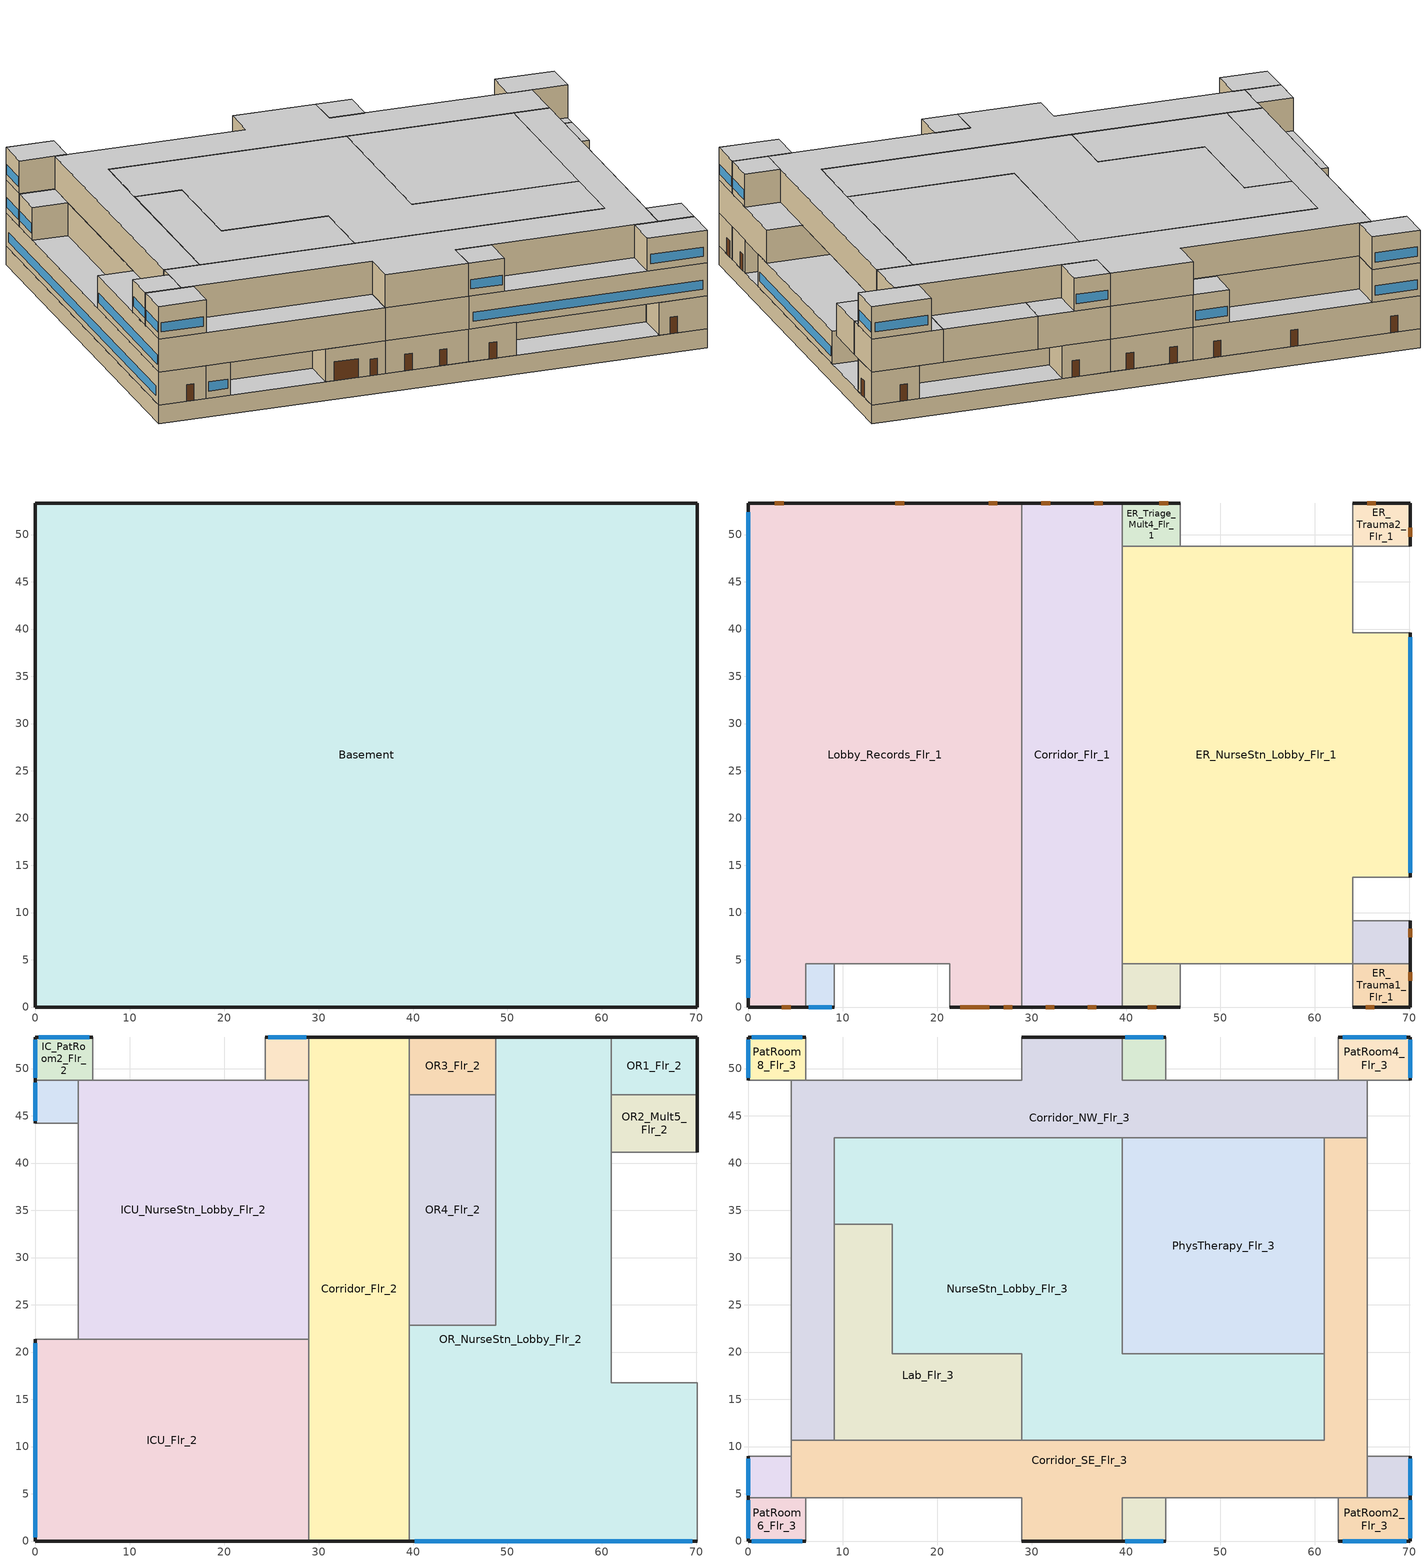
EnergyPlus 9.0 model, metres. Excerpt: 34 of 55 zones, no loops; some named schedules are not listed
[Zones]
Basement
 floor adiabatic (ext_slab_8in_with_carpet): 70.1,53.34 70.1,0 0,0 0,53.34 z-2.44
 wall ground (Basement_Wall_North_Cfactor): 70.1,53.34 0,53.34 z-2.44:0
 wall ground (Basement_Wall_East_Cfactor): 70.1,0 70.1,53.34 z-2.44:0
 wall ground (Basement_Wall_South_Cfactor): 0,0 70.1,0 z-2.44:0
 wall ground (Basement_Wall_West_Cfactor): 0,53.34 0,0 z-2.44:0
 ceiling adiabatic (int_slab_ceiling): 0,0 70.1,0 70.1,53.34 0,53.34 z0
ER_Exam1_Mult4_Flr_1
 floor adiabatic (int_slab_floor): 45.72,4.57 45.72,0 39.62,0 39.62,4.57 z0
 wall outside (nonres_ext_wall): 39.62,0 45.72,0 z0:4.27
 wall adiabatic (int_wall): 45.72,0 45.72,4.57 39.62,4.57 39.62,0 z0:4.27
 door (Swinging Door_con): 42.29,0 43.2,0 z0:2.13
 ceiling adiabatic (int_slab_ceiling): 39.62,4.57 39.62,0 45.72,0 45.72,4.57 z4.27
ER_Trauma1_Flr_1
 floor adiabatic (int_slab_floor): 70.1,4.57 70.1,0 64.01,0 64.01,4.57 z0
 wall outside (nonres_ext_wall): 64.01,0 70.1,0 70.1,4.57 z0:4.27
 wall adiabatic (int_wall): 70.1,4.57 64.01,4.57 64.01,0 z0:4.27
 door (Swinging Door_con): 70.1,2.76 70.1,3.67 / 65.38,0 66.29,0 z0:2.13
 ceiling adiabatic (int_slab_ceiling): 64.01,4.57 64.01,0 70.1,0 70.1,4.57 z4.27
ER_Exam3_Mult4_Flr_1
 floor adiabatic (int_slab_floor): 70.1,9.14 70.1,4.57 64.01,4.57 64.01,9.14 z0
 wall outside (nonres_ext_wall): 70.1,4.57 70.1,9.14 z0:4.27
 wall adiabatic (int_wall): 70.1,9.14 64.01,9.14 64.01,4.57 70.1,4.57 z0:4.27
 door (Swinging Door_con): 70.1,7.36 70.1,8.27 z0:2.13
 ceiling adiabatic (int_slab_ceiling): 64.01,9.14 64.01,4.57 70.1,4.57 70.1,9.14 z4.27
ER_Trauma2_Flr_1
 floor adiabatic (int_slab_floor): 70.1,53.34 70.1,48.77 64.01,48.77 64.01,53.34 z0
 wall outside (nonres_ext_wall): 70.1,48.77 70.1,53.34 64.01,53.34 z0:4.27
 wall adiabatic (int_wall): 64.01,53.34 64.01,48.77 70.1,48.77 z0:4.27
 door (Swinging Door_con): 70.1,49.79 70.1,50.7 / 66.43,53.34 65.52,53.34 z0:2.13
 ceiling adiabatic (int_slab_ceiling): 64.01,53.34 64.01,48.77 70.1,48.77 70.1,53.34 z4.27
ER_Triage_Mult4_Flr_1
 floor adiabatic (int_slab_floor): 45.72,53.34 45.72,48.77 39.62,48.77 39.62,53.34 z0
 wall outside (nonres_ext_wall): 45.72,53.34 39.62,53.34 z0:4.27
 wall adiabatic (int_wall): 39.62,53.34 39.62,48.77 45.72,48.77 45.72,53.34 z0:4.27
 door (Swinging Door_con): 44.45,53.34 43.53,53.34 z0:2.13
 ceiling adiabatic (int_slab_ceiling): 39.62,53.34 39.62,48.77 45.72,48.77 45.72,53.34 z4.27
Office1_Mult4_Flr_1
 floor adiabatic (int_slab_floor): 9.14,4.57 9.14,0 6.1,0 6.1,4.57 z0
 wall outside (nonres_ext_wall): 6.1,0 9.14,0 z0:4.27
 wall adiabatic (int_wall): 9.14,0 9.14,4.57 6.1,4.57 6.1,0 z0:4.27
 window (NonreseastWindow_U_0.43_SHGC_0.25): 6.41,0 8.84,0 z0.91:2.13
 ceiling adiabatic (int_slab_ceiling): 6.1,4.57 6.1,0 9.14,0 9.14,4.57 z4.27
Lobby_Records_Flr_1
 floor adiabatic (int_slab_floor): 0,0 0,53.34 28.96,53.34 28.96,0 21.34,0 21.34,4.57 6.1,4.57 6.1,0 z0
 wall outside (nonres_ext_wall): 28.96,53.34 0,53.34 0,0 6.1,0 / 21.34,0 28.96,0 z0:4.27
 wall adiabatic (int_wall): 6.1,0 6.1,4.57 21.34,4.57 21.34,0 z0:4.27
 wall to Corridor_Flr_1 (Air_Wall): 28.96,15.24 28.96,53.34 z0:4.27
 wall to Corridor_Flr_1 (int_wall): 28.96,0 28.96,15.24 z0:4.27
 window (NonresWindow_U_0.43_SHGC_0.25): 0,52.34 0,1 z0.91:2.13
 door (Swinging Door_con): 3.59,0 4.5,0 / 27.05,0 27.97,0 / 26.37,53.34 25.46,53.34 / 3.75,53.34 2.84,53.34 / 16.51,53.34 15.59,53.34 z0:2.13
 door (Overhead Door_con): 22.48,0 25.53,0 z0:2.44
 ceiling adiabatic (int_slab_ceiling): 0,0 6.1,0 6.1,4.57 21.34,4.57 21.34,0 28.96,0 28.96,53.34 0,53.34 z4.27
Corridor_Flr_1
 floor adiabatic (int_slab_floor): 39.62,53.34 39.62,0 28.96,0 28.96,53.34 z0
 wall outside (nonres_ext_wall): 39.62,53.34 28.96,53.34 / 28.96,0 39.62,0 z0:4.27
 wall adiabatic (int_wall): 39.62,0 39.62,53.34 z0:4.27
 door (Swinging Door_con): 35.95,0 36.87,0 / 31.97,53.34 31.05,53.34 / 31.5,0 32.41,0 / 37.53,53.34 36.62,53.34 z0:2.13
 ceiling adiabatic (int_slab_ceiling): 28.96,53.34 28.96,0 39.62,0 39.62,53.34 z4.27
ER_NurseStn_Lobby_Flr_1
 floor adiabatic (int_slab_floor): 39.62,4.57 39.62,48.77 64.01,48.77 64.01,39.62 70.1,39.62 70.1,13.72 64.01,13.72 64.01,4.57 z0
 wall outside (nonres_ext_wall): 70.1,13.72 70.1,39.62 z0:4.27
 wall adiabatic (int_wall): 70.1,39.62 64.01,39.62 64.01,48.77 39.62,48.77 39.62,4.57 64.01,4.57 64.01,13.72 70.1,13.72 z0:4.27
 window (NonresWindow_U_0.43_SHGC_0.25): 70.1,14.2 70.1,39.14 z0.91:2.13
 ceiling adiabatic (int_slab_ceiling): 39.62,4.57 64.01,4.57 64.01,13.72 70.1,13.72 70.1,39.62 64.01,39.62 64.01,48.77 39.62,48.77 z4.27
OR1_Flr_2
 floor adiabatic (int_slab_floor): 70.1,53.34 70.1,47.24 60.96,47.24 60.96,53.34 z4.27
 wall outside (nonres_ext_wall): 70.1,47.24 70.1,53.34 60.96,53.34 z4.27:8.54
 wall adiabatic (int_wall): 60.96,53.34 60.96,47.24 70.1,47.24 z4.27:8.54
 ceiling adiabatic (int_slab_ceiling): 60.96,53.34 60.96,47.24 70.1,47.24 70.1,53.34 z8.54
OR2_Mult5_Flr_2
 floor adiabatic (int_slab_floor): 70.1,47.24 70.1,41.15 60.96,41.15 60.96,47.24 z4.27
 wall outside (nonres_ext_wall): 70.1,41.15 70.1,47.24 z4.27:8.54
 wall adiabatic (int_wall): 70.1,47.24 60.96,47.24 60.96,41.15 70.1,41.15 z4.27:8.54
 ceiling adiabatic (int_slab_ceiling): 60.96,47.24 60.96,41.15 70.1,41.15 70.1,47.24 z8.54
OR3_Flr_2
 floor adiabatic (int_slab_floor): 48.77,53.34 48.77,47.24 39.62,47.24 39.62,53.34 z4.27
 wall outside (nonres_ext_wall): 48.77,53.34 39.62,53.34 z4.27:8.54
 wall adiabatic (int_wall): 39.62,53.34 39.62,47.24 48.77,47.24 48.77,53.34 z4.27:8.54
 ceiling adiabatic (int_slab_ceiling): 39.62,53.34 39.62,47.24 48.77,47.24 48.77,53.34 z8.54
OR4_Flr_2
 floor adiabatic (int_slab_floor): 48.77,47.24 48.77,22.86 39.62,22.86 39.62,47.24 z4.27
 wall adiabatic (int_wall): 48.77,47.24 39.62,47.24 39.62,22.86 48.77,22.86 48.77,47.24 z4.27:8.54
 ceiling adiabatic (int_slab_ceiling): 39.62,47.24 39.62,22.86 48.77,22.86 48.77,47.24 z8.54
IC_PatRoom1_Mult5_Flr_2
 floor adiabatic (int_slab_floor): 28.96,53.34 28.96,48.77 24.38,48.77 24.38,53.34 z4.27
 wall outside (nonres_ext_wall): 28.96,53.34 24.38,53.34 z4.27:8.54
 wall adiabatic (int_wall): 24.38,53.34 24.38,48.77 28.96,48.77 28.96,53.34 z4.27:8.54
 window (NonresWindow_U_0.43_SHGC_0.25): 28.68,53.34 24.66,53.34 z5.18:6.4
 ceiling adiabatic (int_slab_ceiling): 24.38,53.34 24.38,48.77 28.96,48.77 28.96,53.34 z8.54
IC_PatRoom2_Flr_2
 floor adiabatic (int_slab_floor): 6.1,53.34 6.1,48.77 0,48.77 0,53.34 z4.27
 wall outside (nonres_ext_wall): 6.1,53.34 0,53.34 0,48.77 z4.27:8.54
 wall adiabatic (int_wall): 0,48.77 6.1,48.77 6.1,53.34 z4.27:8.54
 window (NonresWindow_U_0.43_SHGC_0.25): 5.73,53.34 0.37,53.34 / 0,53.07 0,49.04 z5.18:6.4
 ceiling adiabatic (int_slab_ceiling): 0,53.34 0,48.77 6.1,48.77 6.1,53.34 z8.54
IC_PatRoom3_Mult6_Flr_2
 floor adiabatic (int_slab_floor): 4.57,48.77 4.57,44.2 0,44.2 0,48.77 z4.27
 wall outside (nonres_ext_wall): 0,48.77 0,44.2 z4.27:8.54
 wall adiabatic (int_wall): 0,44.2 4.57,44.2 4.57,48.77 0,48.77 z4.27:8.54
 window (NonresWindow_U_0.43_SHGC_0.25): 0,48.49 0,44.47 z5.18:6.4
 ceiling adiabatic (int_slab_ceiling): 0,48.77 0,44.2 4.57,44.2 4.57,48.77 z8.54
ICU_Flr_2
 floor adiabatic (int_slab_floor): 28.96,21.34 28.96,0 0,0 0,21.34 z4.27
 wall outside (nonres_ext_wall): 0,21.34 0,0 28.96,0 z4.27:8.54
 wall adiabatic (int_wall): 28.96,0 28.96,21.34 0,21.34 z4.27:8.54
 window (NonresWindow_U_0.43_SHGC_0.25): 0,20.94 0,0.4 z5.18:6.4
 ceiling adiabatic (int_slab_ceiling): 0,21.34 0,0 28.96,0 28.96,21.34 z8.54
ICU_NurseStn_Lobby_Flr_2
 floor adiabatic (int_slab_floor): 4.57,21.34 4.57,48.77 28.96,48.77 28.96,21.34 z4.27
 wall adiabatic (int_wall): 28.96,48.77 4.57,48.77 4.57,21.34 28.96,21.34 28.96,48.77 z4.27:8.54
 ceiling adiabatic (int_slab_ceiling): 4.57,21.34 28.96,21.34 28.96,48.77 4.57,48.77 z8.54
Corridor_Flr_2
 floor adiabatic (int_slab_floor): 39.62,53.34 39.62,0 28.96,0 28.96,53.34 z4.27
 wall outside (nonres_ext_wall): 39.62,53.34 28.96,53.34 / 28.96,0 39.62,0 z4.27:8.54
 wall adiabatic (int_wall): 39.62,0 39.62,53.34 / 28.96,53.34 28.96,0 z4.27:8.54
 ceiling adiabatic (int_slab_ceiling): 28.96,53.34 28.96,0 39.62,0 39.62,53.34 z8.54
OR_NurseStn_Lobby_Flr_2
 floor adiabatic (int_slab_floor): 39.62,0 39.62,22.86 48.77,22.86 48.77,53.34 60.96,53.34 60.96,16.76 70.1,16.76 70.1,0 z4.27
 wall outside (nonres_ext_wall): 60.96,53.34 48.77,53.34 / 39.62,0 70.1,0 z4.27:8.54
 wall adiabatic (int_wall): 48.77,53.34 48.77,22.86 39.62,22.86 39.62,0 / 70.1,0 70.1,16.76 60.96,16.76 60.96,53.34 z4.27:8.54
 window (NonreseastWindow_U_0.43_SHGC_0.25): 40.2,0 69.53,0 z5.18:6.4
 ceiling adiabatic (int_slab_ceiling): 39.62,0 70.1,0 70.1,16.76 60.96,16.76 60.96,53.34 48.77,53.34 48.77,22.86 39.62,22.86 z8.54
PatRoom1_Mult10_Flr_3
 floor adiabatic (int_slab_floor): 44.2,4.57 44.2,0 39.62,0 39.62,4.57 z8.54
 wall outside (res_ext_wall): 39.62,0 44.2,0 z8.54:12.8
 wall adiabatic (int_wall): 44.2,0 44.2,4.57 39.62,4.57 39.62,0 z8.54:12.8
 window (NonreseastWindow_U_0.43_SHGC_0.25): 39.9,0 43.92,0 z9.45:10.67
 ceiling adiabatic (int_slab_ceiling): 39.62,4.57 39.62,0 44.2,0 44.2,4.57 z12.8
PatRoom2_Flr_3
 floor adiabatic (int_slab_floor): 70.1,4.57 70.1,0 62.48,0 62.48,4.57 z8.54
 wall outside (res_ext_wall): 62.48,0 70.1,0 70.1,4.57 z8.54:12.8
 wall adiabatic (int_wall): 70.1,4.57 62.48,4.57 62.48,0 z8.54:12.8
 window (NonresWindow_U_0.43_SHGC_0.25): 70.1,0.27 70.1,4.3 z9.45:10.67
 window (NonreseastWindow_U_0.43_SHGC_0.25): 62.94,0 69.65,0 z9.45:10.67
 ceiling adiabatic (int_slab_ceiling): 62.48,4.57 62.48,0 70.1,0 70.1,4.57 z12.8
PatRoom3_Mult10_Flr_3
 floor adiabatic (int_slab_floor): 70.1,8.99 70.1,4.57 65.53,4.57 65.53,8.99 z8.54
 wall outside (res_ext_wall): 70.1,4.57 70.1,8.99 z8.54:12.8
 wall adiabatic (int_wall): 70.1,8.99 65.53,8.99 65.53,4.57 70.1,4.57 z8.54:12.8
 window (NonresWindow_U_0.43_SHGC_0.25): 70.1,4.84 70.1,8.73 z9.45:10.67
 ceiling adiabatic (int_slab_ceiling): 65.53,8.99 65.53,4.57 70.1,4.57 70.1,8.99 z12.8
PatRoom4_Flr_3
 floor adiabatic (int_slab_floor): 70.1,53.34 70.1,48.77 62.48,48.77 62.48,53.34 z8.54
 wall outside (res_ext_wall): 70.1,48.77 70.1,53.34 62.48,53.34 z8.54:12.8
 wall adiabatic (int_wall): 62.48,53.34 62.48,48.77 70.1,48.77 z8.54:12.8
 window (NonresWindow_U_0.43_SHGC_0.25): 69.65,53.34 62.94,53.34 / 70.1,49.04 70.1,53.07 z9.45:10.67
 ceiling adiabatic (int_slab_ceiling): 62.48,53.34 62.48,48.77 70.1,48.77 70.1,53.34 z12.8
PatRoom5_Mult10_Flr_3
 floor adiabatic (int_slab_floor): 44.2,53.34 44.2,48.77 39.62,48.77 39.62,53.34 z8.54
 wall outside (res_ext_wall): 44.2,53.34 39.62,53.34 z8.54:12.8
 wall adiabatic (int_wall): 39.62,53.34 39.62,48.77 44.2,48.77 44.2,53.34 z8.54:12.8
 window (NonresWindow_U_0.43_SHGC_0.25): 43.92,53.34 39.9,53.34 z9.45:10.67
 ceiling adiabatic (int_slab_ceiling): 39.62,53.34 39.62,48.77 44.2,48.77 44.2,53.34 z12.8
PhysTherapy_Flr_3
 floor adiabatic (int_slab_floor): 60.96,42.67 60.96,19.81 39.62,19.81 39.62,42.67 z8.54
 wall to Corridor_NW_Flr_3 (int_wall): 60.96,42.67 39.62,42.67 z8.54:12.8
 wall to Corridor_SE_Flr_3 (int_wall): 60.96,19.81 60.96,42.67 z8.54:12.8
 wall to NurseStn_Lobby_Flr_3 (int_wall): 39.62,42.67 39.62,19.81 60.96,19.81 z8.54:12.8
 ceiling adiabatic (int_slab_ceiling): 39.62,42.67 39.62,19.81 60.96,19.81 60.96,42.67 z12.8
PatRoom6_Flr_3
 floor adiabatic (int_slab_floor): 6.1,4.57 6.1,0 0,0 0,4.57 z8.54
 wall outside (res_ext_wall): 0,4.57 0,0 6.1,0 z8.54:12.8
 wall adiabatic (int_wall): 6.1,0 6.1,4.57 0,4.57 z8.54:12.8
 window (NonreseastWindow_U_0.43_SHGC_0.25): 0.37,0 5.73,0 z9.45:10.67
 window (NonresWindow_U_0.43_SHGC_0.25): 0,4.3 0,0.27 z9.45:10.67
 ceiling adiabatic (int_slab_ceiling): 0,4.57 0,0 6.1,0 6.1,4.57 z12.8
PatRoom7_Mult10_Flr_3
 floor adiabatic (int_slab_floor): 4.57,8.99 4.57,4.57 0,4.57 0,8.99 z8.54
 wall outside (res_ext_wall): 0,8.99 0,4.57 z8.54:12.8
 wall adiabatic (int_wall): 0,4.57 4.57,4.57 4.57,8.99 0,8.99 z8.54:12.8
 window (NonresWindow_U_0.43_SHGC_0.25): 0,8.73 0,4.84 z9.45:10.67
 ceiling adiabatic (int_slab_ceiling): 0,8.99 0,4.57 4.57,4.57 4.57,8.99 z12.8
PatRoom8_Flr_3
 floor adiabatic (int_slab_floor): 6.1,53.34 6.1,48.77 0,48.77 0,53.34 z8.54
 wall outside (res_ext_wall): 6.1,53.34 0,53.34 0,48.77 z8.54:12.8
 wall adiabatic (int_wall): 0,48.77 6.1,48.77 6.1,53.34 z8.54:12.8
 window (NonresWindow_U_0.43_SHGC_0.25): 5.73,53.34 0.37,53.34 / 0,53.07 0,49.04 z9.45:10.67
 ceiling adiabatic (int_slab_ceiling): 0,53.34 0,48.77 6.1,48.77 6.1,53.34 z12.8
NurseStn_Lobby_Flr_3
 floor adiabatic (int_slab_floor): 9.14,42.67 39.62,42.67 39.62,19.81 60.96,19.81 60.96,10.67 28.96,10.67 28.96,19.81 15.24,19.81 15.24,33.53 9.14,33.53 z8.54
 wall to Corridor_NW_Flr_3 (Air_Wall): 39.62,42.67 9.14,42.67 9.14,33.53 z8.54:12.8
 wall to Corridor_SE_Flr_3 (Air_Wall): 28.96,10.67 60.96,10.67 60.96,19.81 z8.54:12.8
 wall to Lab_Flr_3 (int_wall): 9.14,33.53 15.24,33.53 15.24,19.81 28.96,19.81 28.96,10.67 z8.54:12.8
 ceiling adiabatic (int_slab_ceiling): 9.14,42.67 9.14,33.53 15.24,33.53 15.24,19.81 28.96,19.81 28.96,10.67 60.96,10.67 60.96,19.81 39.62,19.81 39.62,42.67 z12.8
Lab_Flr_3
 floor adiabatic (int_slab_floor): 9.14,33.53 15.24,33.53 15.24,19.81 28.96,19.81 28.96,10.67 9.14,10.67 z8.54
 wall to Corridor_SE_Flr_3 (int_wall): 9.14,10.67 28.96,10.67 z8.54:12.8
 wall to Corridor_NW_Flr_3 (int_wall): 9.14,33.58 9.14,10.67 z8.54:12.8
 ceiling adiabatic (int_slab_ceiling): 9.14,33.53 9.14,10.67 28.96,10.67 28.96,19.81 15.24,19.81 15.24,33.53 z12.8
Corridor_SE_Flr_3
 floor adiabatic (int_slab_floor): 4.57,4.57 4.57,10.67 60.96,10.67 60.96,42.67 65.53,42.67 65.53,4.57 39.62,4.57 39.62,0 28.96,0 28.96,4.57 z8.54
 wall outside (res_ext_wall): 28.96,0 39.62,0 z8.54:12.8
 wall adiabatic (int_wall): 39.62,0 39.62,4.57 65.53,4.57 65.53,42.67 / 4.57,10.67 4.57,4.57 28.96,4.57 28.96,0 z8.54:12.8
 wall to Corridor_NW_Flr_3 (Air_Wall): 65.53,42.67 60.96,42.67 / 9.14,10.67 4.57,10.67 z8.54:12.8
 ceiling adiabatic (int_slab_ceiling): 4.57,4.57 28.96,4.57 28.96,0 39.62,0 39.62,4.57 65.53,4.57 65.53,42.67 60.96,42.67 60.96,10.67 4.57,10.67 z12.8
Corridor_NW_Flr_3
 floor adiabatic (int_slab_floor): 4.57,10.67 4.57,48.77 28.96,48.77 28.96,53.34 39.62,53.34 39.62,48.77 65.53,48.77 65.53,42.67 9.14,42.67 9.14,10.67 z8.54
 wall outside (res_ext_wall): 39.62,53.34 28.96,53.34 z8.54:12.8
 wall adiabatic (int_wall): 65.53,42.67 65.53,48.77 39.62,48.77 39.62,53.34 / 28.96,53.34 28.96,48.77 4.57,48.77 4.57,10.67 z8.54:12.8
 ceiling adiabatic (int_slab_ceiling): 4.57,10.67 9.14,10.67 9.14,42.67 65.53,42.67 65.53,48.77 39.62,48.77 39.62,53.34 28.96,53.34 28.96,48.77 4.57,48.77 z12.8
[Building]
Hospital: North Axis {deg}=-90; Terrain=City; Loads Convergence Tolerance Value=0.04; Temperature Convergence Tolerance Value {deltaC}=0.2; Solar Distribution=FullInteriorAndExterior; Maximum Number of Warmup Days=25; Minimum Number of Warmup Days=6
[Site:Location]
Site:Location=San.Diego-Brown.Field.Muni.AP_CA_USA WMO=722904; Latitude {N+ S-}=32.57; Longitude {W- E+}=-116.98; Time Zone Relative to GMT {GMT+/-}=-8; Elevation {m}=159
[SizingPeriod:DesignDay] Day of Month=21; Dry-Bulb Temperature Range Modifier Type=DefaultMultipliers; Humidity Condition Type=Wetbulb; Barometric Pressure {Pa}=99429; Rain {Yes/No}=No; Snow on ground {Yes/No}=No; Daylight Savings Time Indicator=No
Name | Month | Day Type | Maximum Dry-Bulb Temperature {C} | Daily Dry-Bulb Temperature Range {C} | Wetbulb at Maximum Dry-Bulb {C} | Wind Speed {m/s} design conditions vs. traditional 6.71 m/s (15 mph) | Wind Direction {Degrees; N=0, S=180} | Solar Model Indicator | Clearness {0.0 to 1.1} | Wind Speed {m/s} design conditions vs. traditional 3.35 m/s (7mph) | ASHRAE Clear Sky Optical Depth for Beam Irradiance (taub) | ASHRAE Clear Sky Optical Depth for Diffuse Irradiance (taud)
San.Diego-Brown.Field.Muni.AP_CA_USA Ann Htg 99.6% Condns DB | 12 | WinterDesignDay | 3.8 | 0 | 3.8 | 3 | 120 | ASHRAEClearSky | 0
San.Diego-Brown.Field.Muni.AP_CA_USA Ann Clg .4% Condns DB=>MWB | 8 | SummerDesignDay | 31.3 | 8.9 | 18.4 |  | 280 | ASHRAETau |  | 4.1 | 0.412 | 2.276
[Site:WaterMainsTemperature]
Calculation Method=Correlation; Annual average outdoor air temperature {C}=16; Maximum difference in monthly average outdoor air temperatures {C}=7.1
[Site:GroundTemperature:FCfactorMethod]
January Ground Temperature {C}=18.8; February Ground Temperature {C}=14.3; March Ground Temperature {C}=13.6; April Ground Temperature {C}=13.2; May Ground Temperature {C}=13.3; June Ground Temperature {C}=12.6; July Ground Temperature {C}=15.3; August Ground Temperature {C}=15.6; September Ground Temperature {C}=17.7; October Ground Temperature {C}=19.4; November Ground Temperature {C}=19.7; December Ground Temperature {C}=18.5
[Material:NoMass]
Opaque Door panel_con: MediumRough, 0.475964, 0.9, 0.7, 0.7
Overhead Door_con Panel: MediumRough, 0.567742, 0.9, 0.7, 0.7
CP02 CARPET PAD: VeryRough, 0.21648, 0.9, 0.7, 0.8
Air_Wall_Material: Rough, 0.207949, 0.9, 0.7
Nonres_Exterior_Wall_Insulation: MediumSmooth, 1.11476, 0.9, 0.7, 0.7
Res_Exterior_Wall_Insulation: MediumSmooth, 1.37633, 0.9, 0.7, 0.7
[Construction]
Swinging Door_con: Opaque Door panel_con
Overhead Door_con: Overhead Door_con Panel
InteriorFurnishings: Std Wood 6inch
Air_Wall: Air_Wall_Material
int_wall: G01 13mm gypsum board, G01 13mm gypsum board
ext_slab_8in_with_carpet: 200mm Normalweight concrete floor, CP02 CARPET PAD
int_slab_floor: 100mm Normalweight concrete floor, CP02 CARPET PAD
int_slab_ceiling: CP02 CARPET PAD, 100mm Normalweight concrete floor
nonres_ext_wall: 200mm Normalweight concrete wall, Nonres_Exterior_Wall_Insulation, G01 13mm gypsum board
res_ext_wall: 200mm Normalweight concrete wall, Res_Exterior_Wall_Insulation, G01 13mm gypsum board
NonresWindow_U_0.43_SHGC_0.25: Nonres Window Glazing Layer
NonreseastWindow_U_0.43_SHGC_0.25: Nonres East Glazing Layer
[Material]
Name | Roughness | Thickness {m} | Conductivity {W/m-K} | Density {kg/m3} | Specific Heat {J/kg-K} | Thermal Absorptance | Solar Absorptance | Visible Absorptance | Absorptance:Thermal | Absorptance:Solar | Absorptance:Visible
Std Wood 6inch | MediumSmooth | 0.15 | 0.12 | 540 | 1210 | 0.9 | 0.7 | 0.7
G01 13mm gypsum board | Smooth | 0.0127 | 0.16 | 800 | 1090 |  |  |  | 0.9 | 0.7 | 0.5
200mm Normalweight concrete wall; 200mm Normalweight concrete floor | MediumRough | 0.2032 | 2.31 | 2322 | 832
100mm Normalweight concrete floor | MediumRough | 0.1016 | 2.31 | 2322 | 832
[WindowMaterial:SimpleGlazingSystem] U-Factor {W/m2-K}=2.44165; Solar Heat Gain Coefficient=0.25; Visible Transmittance=0.275
Nonres Window Glazing Layer; Nonres East Glazing Layer
[Construction:CfactorUndergroundWall] C-Factor=6.47292; Height=2.439
Basement_Wall_North_Cfactor; Basement_Wall_East_Cfactor; Basement_Wall_South_Cfactor; Basement_Wall_West_Cfactor
[Zone] Type=1; Floor Area {m2}=autocalculate; Part of Total Floor Area=YES
Name | Multiplier | Ceiling Height {m} | Volume {m3}
Basement | 1 | 2.439 | 9120.27
ER_Exam1_Mult4_Flr_1; ER_Exam3_Mult4_Flr_1; ER_Triage_Mult4_Flr_1 | 4 | 4.2683 | 118.96
ER_Trauma1_Flr_1; ER_Trauma2_Flr_1; IC_PatRoom2_Flr_2; PatRoom6_Flr_3; PatRoom8_Flr_3 | 1 | 4.2683 | 118.96
Office1_Mult4_Flr_1 | 5 | 4.2683 | 59.5
Lobby_Records_Flr_1 | 1 | 4.2683 | 6294.92
Corridor_Flr_1; Corridor_Flr_2 | 1 | 4.2683 | 2428.79
ER_NurseStn_Lobby_Flr_1 | 1 | 4.2683 | 5273.95
OR1_Flr_2; OR3_Flr_2 | 1 | 4.2683 | 237.91
OR2_Mult5_Flr_2 | 5 | 4.2683 | 237.91
OR4_Flr_2 | 1 | 4.2683 | 951.7
IC_PatRoom1_Mult5_Flr_2 | 5 | 4.2683 | 89.21
IC_PatRoom3_Mult6_Flr_2 | 6 | 4.2683 | 89.21
ICU_Flr_2 | 1 | 4.2683 | 2637.63
ICU_NurseStn_Lobby_Flr_2 | 1 | 4.2683 | 2854.51
OR_NurseStn_Lobby_Flr_2 | 1 | 4.2683 | 4322.24
PatRoom1_Mult10_Flr_3; PatRoom5_Mult10_Flr_3 | 10 | 4.2683 | 89.21
PatRoom2_Flr_3; PatRoom4_Flr_3 | 1 | 4.2683 | 148.71
PatRoom3_Mult10_Flr_3; PatRoom7_Mult10_Flr_3 | 10 | 4.2683 | 86.26
PhysTherapy_Flr_3 | 1 | 4.2683 | 2081.82
NurseStn_Lobby_Flr_3 | 1 | 4.2683 | 3866.25
Lab_Flr_3 | 1 | 4.2683 | 1129.43
Corridor_SE_Flr_3; Corridor_NW_Flr_3 | 1 | 4.2683 | 2418.88
[InternalMass] Construction=InteriorFurnishings
Name | Zone | Surface Area {m2}
Basement_InternalMass_1 | Basement | 7478.69
ER_Exam1_Mult4_Flr_1_InternalMass_1 | ER_Exam1_Mult4_Flr_1 | 55.7418
ER_Trauma1_Flr_1_InternalMass_1 | ER_Trauma1_Flr_1 | 55.7418
ER_Exam3_Mult4_Flr_1_InternalMass_1 | ER_Exam3_Mult4_Flr_1 | 55.7418
ER_Trauma2_Flr_1_InternalMass_1 | ER_Trauma2_Flr_1 | 55.7418
ER_Triage_Mult4_Flr_1_InternalMass_1 | ER_Triage_Mult4_Flr_1 | 55.7418
Office1_Mult4_Flr_1_InternalMass_1 | Office1_Mult4_Flr_1 | 27.8709
Lobby_Records_Flr_1_InternalMass_1 | Lobby_Records_Flr_1 | 2949.62
Corridor_Flr_1_InternalMass_1 | Corridor_Flr_1 | 1138.06
ER_NurseStn_Lobby_Flr_1_InternalMass_1 | ER_NurseStn_Lobby_Flr_1 | 2471.22
OR1_Flr_2_InternalMass_1 | OR1_Flr_2 | 111.4836
OR2_Mult5_Flr_2_InternalMass_1 | OR2_Mult5_Flr_2 | 111.4836
OR3_Flr_2_InternalMass_1 | OR3_Flr_2 | 111.4836
OR4_Flr_2_InternalMass_1 | OR4_Flr_2 | 445.9346
IC_PatRoom1_Mult5_Flr_2_InternalMass_1 | IC_PatRoom1_Mult5_Flr_2 | 41.8064
IC_PatRoom2_Flr_2_InternalMass_1 | IC_PatRoom2_Flr_2 | 55.7418
IC_PatRoom3_Mult6_Flr_2_InternalMass_1 | IC_PatRoom3_Mult6_Flr_2 | 41.8064
ICU_Flr_2_InternalMass_1 | ICU_Flr_2 | 1235.93
ICU_NurseStn_Lobby_Flr_2_InternalMass_1 | ICU_NurseStn_Lobby_Flr_2 | 1337.54
Corridor_Flr_2_InternalMass_1 | Corridor_Flr_2 | 1138.06
OR_NurseStn_Lobby_Flr_2_InternalMass_1 | OR_NurseStn_Lobby_Flr_2 | 2025.29
PatRoom1_Mult10_Flr_3_InternalMass_1 | PatRoom1_Mult10_Flr_3 | 41.8064
PatRoom2_Flr_3_InternalMass_1 | PatRoom2_Flr_3 | 69.6773
PatRoom3_Mult10_Flr_3_InternalMass_1 | PatRoom3_Mult10_Flr_3 | 40.4165
PatRoom4_Flr_3_InternalMass_1 | PatRoom4_Flr_3 | 69.6773
PatRoom5_Mult10_Flr_3_InternalMass_1 | PatRoom5_Mult10_Flr_3 | 41.8064
PhysTherapy_Flr_3_InternalMass_1 | PhysTherapy_Flr_3 | 975.4819
PatRoom6_Flr_3_InternalMass_1 | PatRoom6_Flr_3 | 55.7418
PatRoom7_Mult10_Flr_3_InternalMass_1 | PatRoom7_Mult10_Flr_3 | 40.4165
PatRoom8_Flr_3_InternalMass_1 | PatRoom8_Flr_3 | 55.7418
NurseStn_Lobby_Flr_3_InternalMass_1 | NurseStn_Lobby_Flr_3 | 1811.61
Lab_Flr_3_InternalMass_1 | Lab_Flr_3 | 529.5473
Corridor_SE_Flr_3_InternalMass_1 | Corridor_SE_Flr_3 | 1133.42
Corridor_NW_Flr_3_InternalMass_1 | Corridor_NW_Flr_3 | 1133.42
[People] Number of People Calculation Method=People; Fraction Radiant=0.3; Sensible Heat Fraction=AUTOCALCULATE; Activity Level Schedule=ACTIVITY_SCH; Enable ASHRAE 55 Comfort Warnings=No; Mean Radiant Temperature Calculation Type=ZoneAveraged; Work Efficiency Schedule=WORK_EFF_SCH; Clothing Insulation Calculation Method=ClothingInsulationSchedule; Clothing Insulation Schedule=CLOTHING_SCH; Air Velocity Schedule=AIR_VELO_SCH; Thermal Comfort Model 1 Type=FANGER
Name | Zone or ZoneList | Number of People Schedule | Number of People
Basement | Basement | BLDG_OCC_SCH | 100.5885
ER_Exam1_Mult4_Flr_1 | ER_Exam1_Mult4_Flr_1 | BLDG_OCC_EXTD_SCH | 5.9976
ER_Trauma1_Flr_1 | ER_Trauma1_Flr_1 | BLDG_OCC_EXTD_SCH | 5.9976
ER_Exam3_Mult4_Flr_1 | ER_Exam3_Mult4_Flr_1 | BLDG_OCC_EXTD_SCH | 5.9976
ER_Trauma2_Flr_1 | ER_Trauma2_Flr_1 | BLDG_OCC_EXTD_SCH | 5.9976
ER_Triage_Mult4_Flr_1 | ER_Triage_Mult4_Flr_1 | BLDG_OCC_EXTD_SCH | 5.9976
Office1_Mult4_Flr_1 | Office1_Mult4_Flr_1 | BLDG_OCC_SCH | 1.05
Lobby_Records_Flr_1 | Lobby_Records_Flr_1 | BLDG_OCC_SCH | 21.1586
Corridor_Flr_1 | Corridor_Flr_1 | BLDG_OCC_EXTD_SCH | 6.1228
ER_NurseStn_Lobby_Flr_1 | ER_NurseStn_Lobby_Flr_1 | BLDG_OCC_EXTD_SCH | 17.7269
OR1_Flr_2 | OR1_Flr_2 | BLDG_OCC_SCH | 2.9988
OR2_Mult5_Flr_2 | OR2_Mult5_Flr_2 | BLDG_OCC_SCH | 2.9988
OR3_Flr_2 | OR3_Flr_2 | BLDG_OCC_SCH | 2.9988
OR4_Flr_2 | OR4_Flr_2 | BLDG_OCC_SCH | 11.9956
IC_PatRoom1_Mult5_Flr_2 | IC_PatRoom1_Mult5_Flr_2 | BLDG_OCC_EXTD_SCH | 1.1244
IC_PatRoom2_Flr_2 | IC_PatRoom2_Flr_2 | BLDG_OCC_EXTD_SCH | 1.4994
IC_PatRoom3_Mult6_Flr_2 | IC_PatRoom3_Mult6_Flr_2 | BLDG_OCC_EXTD_SCH | 1.1244
ICU_Flr_2 | ICU_Flr_2 | BLDG_OCC_EXTD_SCH | 33.2462
ICU_NurseStn_Lobby_Flr_2 | ICU_NurseStn_Lobby_Flr_2 | BLDG_OCC_EXTD_SCH | 9.5946
Corridor_Flr_2 | Corridor_Flr_2 | BLDG_OCC_EXTD_SCH | 6.1228
OR_NurseStn_Lobby_Flr_2 | OR_NurseStn_Lobby_Flr_2 | BLDG_OCC_EXTD_SCH | 14.528
PatRoom1_Mult10_Flr_3 | PatRoom1_Mult10_Flr_3 | BLDG_OCC_EXTD_SCH | 1.1244
PatRoom2_Flr_3 | PatRoom2_Flr_3 | BLDG_OCC_EXTD_SCH | 1.8744
PatRoom3_Mult10_Flr_3 | PatRoom3_Mult10_Flr_3 | BLDG_OCC_EXTD_SCH | 1.0873
PatRoom4_Flr_3 | PatRoom4_Flr_3 | BLDG_OCC_EXTD_SCH | 1.8744
PatRoom5_Mult10_Flr_3 | PatRoom5_Mult10_Flr_3 | BLDG_OCC_EXTD_SCH | 1.1244
PhysTherapy_Flr_3 | PhysTherapy_Flr_3 | BLDG_OCC_SCH | 26.2404
PatRoom6_Flr_3 | PatRoom6_Flr_3 | BLDG_OCC_EXTD_SCH | 1.4994
PatRoom7_Mult10_Flr_3 | PatRoom7_Mult10_Flr_3 | BLDG_OCC_EXTD_SCH | 1.0873
PatRoom8_Flr_3 | PatRoom8_Flr_3 | BLDG_OCC_EXTD_SCH | 1.4994
NurseStn_Lobby_Flr_3 | NurseStn_Lobby_Flr_3 | BLDG_OCC_EXTD_SCH | 12.9952
Lab_Flr_3 | Lab_Flr_3 | BLDG_OCC_SCH | 14.2446
Corridor_SE_Flr_3 | Corridor_SE_Flr_3 | BLDG_OCC_EXTD_SCH | 6.0978
Corridor_NW_Flr_3 | Corridor_NW_Flr_3 | BLDG_OCC_EXTD_SCH | 6.0978
[Lights] Design Level Calculation Method=Watts/Area; Return Air Fraction=0; Fraction Radiant=0.7; Fraction Visible=0.2; Fraction Replaceable=1; Return Air Fraction Calculated from Plenum Temperature=No
Name | Zone or ZoneList | Schedule | Watts per Zone Floor Area {W/m2}
Basement_Lights | Basement | BLDG_LIGHT_OFFICE_BSMT_SCH | 6.8889
ER_Exam1_Mult4_Flr_1_Lights | ER_Exam1_Mult4_Flr_1 | BLDG_LIGHT_EXAM_SCH | 15.0695
ER_Trauma1_Flr_1_Lights | ER_Trauma1_Flr_1 | BLDG_LIGHT_EXTD_SCH | 15.0695
ER_Exam3_Mult4_Flr_1_Lights | ER_Exam3_Mult4_Flr_1 | BLDG_LIGHT_EXAM_SCH | 15.0695
ER_Trauma2_Flr_1_Lights | ER_Trauma2_Flr_1 | BLDG_LIGHT_EXTD_SCH | 15.0695
ER_Triage_Mult4_Flr_1_Lights | ER_Triage_Mult4_Flr_1 | BLDG_LIGHT_EXTD_SCH | 15.0695
Office1_Mult4_Flr_1_Lights | Office1_Mult4_Flr_1 | BLDG_LIGHT_OFFICE_SCH | 6.8889
Lobby_Records_Flr_1_Lights | Lobby_Records_Flr_1 | BLDG_LIGHT_LOBBYFLR1_SCH | 8.79411
Corridor_Flr_1_Lights | Corridor_Flr_1 | BLDG_LIGHT_CORRIDOR_SCH | 7.64238
ER_NurseStn_Lobby_Flr_1_Lights | ER_NurseStn_Lobby_Flr_1 | BLDG_LIGHT_NURSEFLR1_SCH | 11.1729
OR1_Flr_2_Lights | OR1_Flr_2 | BLDG_LIGHT_SCH | 24.3264
OR2_Mult5_Flr_2_Lights | OR2_Mult5_Flr_2 | BLDG_LIGHT_SCH | 24.3264
OR3_Flr_2_Lights | OR3_Flr_2 | BLDG_LIGHT_SCH | 24.3264
OR4_Flr_2_Lights | OR4_Flr_2 | BLDG_LIGHT_SCH | 24.3264
IC_PatRoom1_Mult5_Flr_2_Lights | IC_PatRoom1_Mult5_Flr_2 | BLDG_LIGHT_EXTD_SCH | 13.4549
IC_PatRoom2_Flr_2_Lights | IC_PatRoom2_Flr_2 | BLDG_LIGHT_EXTD_SCH | 13.4549
IC_PatRoom3_Mult6_Flr_2_Lights | IC_PatRoom3_Mult6_Flr_2 | BLDG_LIGHT_EXTD_SCH | 13.4549
ICU_Flr_2_Lights | ICU_Flr_2 | BLDG_LIGHT_EXTD_SCH | 13.4549
ICU_NurseStn_Lobby_Flr_2_Lights | ICU_NurseStn_Lobby_Flr_2 | BLDG_LIGHT_EXTD_SCH | 12.5938
Corridor_Flr_2_Lights | Corridor_Flr_2 | BLDG_LIGHT_CORRIDOR_SCH | 7.64238
OR_NurseStn_Lobby_Flr_2_Lights | OR_NurseStn_Lobby_Flr_2 | BLDG_LIGHT_NURSEFLR234_SCH | 10.4625
PatRoom1_Mult10_Flr_3_Lights | PatRoom1_Mult10_Flr_3 | BLDG_LIGHT_EXTD_SCH | 7.31946
PatRoom2_Flr_3_Lights | PatRoom2_Flr_3 | BLDG_LIGHT_EXTD_SCH | 7.31946
PatRoom3_Mult10_Flr_3_Lights | PatRoom3_Mult10_Flr_3 | BLDG_LIGHT_EXTD_SCH | 7.31946
PatRoom4_Flr_3_Lights | PatRoom4_Flr_3 | BLDG_LIGHT_EXTD_SCH | 7.31946
PatRoom5_Mult10_Flr_3_Lights | PatRoom5_Mult10_Flr_3 | BLDG_LIGHT_EXTD_SCH | 7.31946
PhysTherapy_Flr_3_Lights | PhysTherapy_Flr_3 | BLDG_LIGHT_RADIOLOGY_SCH | 9.79516
PatRoom6_Flr_3_Lights | PatRoom6_Flr_3 | BLDG_LIGHT_EXTD_SCH | 7.31946
PatRoom7_Mult10_Flr_3_Lights | PatRoom7_Mult10_Flr_3 | BLDG_LIGHT_EXTD_SCH | 7.31946
PatRoom8_Flr_3_Lights | PatRoom8_Flr_3 | BLDG_LIGHT_EXTD_SCH | 7.31946
NurseStn_Lobby_Flr_3_Lights | NurseStn_Lobby_Flr_3 | BLDG_LIGHT_NURSEFLR234_SCH | 10.4625
Lab_Flr_3_Lights | Lab_Flr_3 | BLDG_LIGHT_SCH | 14.316
Corridor_SE_Flr_3_Lights | Corridor_SE_Flr_3 | BLDG_LIGHT_CORRIDOR_SCH | 7.64238
Corridor_NW_Flr_3_Lights | Corridor_NW_Flr_3 | BLDG_LIGHT_CORRIDOR_SCH | 7.64238
[ElectricEquipment] Design Level Calculation Method=EquipmentLevel; Fraction Latent=0; Fraction Radiant=0.5; Fraction Lost=0
Name | Zone or ZoneList | Schedule | Design Level {W}
Basement_MiscPlug_Equip | Basement | BLDG_EQUIP_SCH | 30176.5
ER_Exam1_Mult4_Flr_1_MiscPlug_Equip | ER_Exam1_Mult4_Flr_1 | BLDG_EQUIP_EXTD_SCH | 449.8365
ER_Trauma1_Flr_1_MiscPlug_Equip | ER_Trauma1_Flr_1 | BLDG_EQUIP_EXTD_SCH | 1199.56
ER_Exam3_Mult4_Flr_1_MiscPlug_Equip | ER_Exam3_Mult4_Flr_1 | BLDG_EQUIP_EXTD_SCH | 449.8365
ER_Trauma2_Flr_1_MiscPlug_Equip | ER_Trauma2_Flr_1 | BLDG_EQUIP_EXTD_SCH | 1199.56
ER_Triage_Mult4_Flr_1_MiscPlug_Equip | ER_Triage_Mult4_Flr_1 | BLDG_EQUIP_EXTD_SCH | 599.9803
Office1_Mult4_Flr_1_MiscPlug_Equip | Office1_Mult4_Flr_1 | BLDG_EQUIP_SCH | 164.9958
Lobby_Records_Flr_1_MiscPlug_Equip | Lobby_Records_Flr_1 | BLDG_EQUIP_SCH | 1592.8
ER_NurseStn_Lobby_Flr_1_MiscPlug_Equip | ER_NurseStn_Lobby_Flr_1 | BLDG_EQUIP_EXTD_SCH | 18077
OR1_Flr_2_MiscPlug_Equip | OR1_Flr_2 | BLDG_EQUIP_SCH | 2399.13
OR2_Mult5_Flr_2_MiscPlug_Equip | OR2_Mult5_Flr_2 | BLDG_EQUIP_SCH | 2399.13
OR3_Flr_2_MiscPlug_Equip | OR3_Flr_2 | BLDG_EQUIP_SCH | 2399.13
OR4_Flr_2_MiscPlug_Equip | OR4_Flr_2 | BLDG_EQUIP_SCH | 9596.51
IC_PatRoom1_Mult5_Flr_2_MiscPlug_Equip | IC_PatRoom1_Mult5_Flr_2 | BLDG_EQUIP_EXTD_SCH | 674.7548
IC_PatRoom2_Flr_2_MiscPlug_Equip | IC_PatRoom2_Flr_2 | BLDG_EQUIP_EXTD_SCH | 899.673
IC_PatRoom3_Mult6_Flr_2_MiscPlug_Equip | IC_PatRoom3_Mult6_Flr_2 | BLDG_EQUIP_EXTD_SCH | 674.7548
ICU_Flr_2_MiscPlug_Equip | ICU_Flr_2 | BLDG_EQUIP_EXTD_SCH | 19947.9
ICU_NurseStn_Lobby_Flr_2_MiscPlug_Equip | ICU_NurseStn_Lobby_Flr_2 | BLDG_EQUIP_EXTD_SCH | 14391.9
OR_NurseStn_Lobby_Flr_2_MiscPlug_Equip | OR_NurseStn_Lobby_Flr_2 | BLDG_EQUIP_EXTD_SCH | 11331.5
PatRoom1_Mult10_Flr_3_MiscPlug_Equip | PatRoom1_Mult10_Flr_3 | BLDG_EQUIP_EXTD_SCH | 449.8365
PatRoom2_Flr_3_MiscPlug_Equip | PatRoom2_Flr_3 | BLDG_EQUIP_EXTD_SCH | 749.7275
PatRoom3_Mult10_Flr_3_MiscPlug_Equip | PatRoom3_Mult10_Flr_3 | BLDG_EQUIP_EXTD_SCH | 434.8813
PatRoom4_Flr_3_MiscPlug_Equip | PatRoom4_Flr_3 | BLDG_EQUIP_EXTD_SCH | 749.7275
PatRoom5_Mult10_Flr_3_MiscPlug_Equip | PatRoom5_Mult10_Flr_3 | BLDG_EQUIP_EXTD_SCH | 449.8365
PhysTherapy_Flr_3_MiscPlug_Equip | PhysTherapy_Flr_3 | BLDG_EQUIP_SCH | 7872.14
PatRoom6_Flr_3_MiscPlug_Equip | PatRoom6_Flr_3 | BLDG_EQUIP_EXTD_SCH | 599.782
PatRoom7_Mult10_Flr_3_MiscPlug_Equip | PatRoom7_Mult10_Flr_3 | BLDG_EQUIP_EXTD_SCH | 434.8813
PatRoom8_Flr_3_MiscPlug_Equip | PatRoom8_Flr_3 | BLDG_EQUIP_EXTD_SCH | 599.782
NurseStn_Lobby_Flr_3_MiscPlug_Equip | NurseStn_Lobby_Flr_3 | BLDG_EQUIP_EXTD_SCH | 10136
Lab_Flr_3_MiscPlug_Equip | Lab_Flr_3 | BLDG_EQUIP_SCH | 11395.9
[Exterior:FuelEquipment] Fuel Use Type=Electricity
Name | Schedule | Design Level {W}
Elevators | BLDG_ELEVATORS | 162963
Elevators_Lights_Fan | ELEV_LIGHT_FAN_SCH_ADD_DF | 501
[Exterior:Lights]
Exterior_Lights: Schedule=Exterior_Lgt_ALWAYS_ON; Design Level {W}=9863; Control Option=AstronomicalClock
[Daylighting:Controls]
Lobby_Records_Flr_1_DaylCtrl: Zone=Lobby_Records_Flr_1; Daylighting Method=SplitFlux; Lighting Control Type=Continuousoff; Minimum Input Power Fraction for Continuous or ContinuousOff Dimming Control=0.2; Minimum Light Output Fraction for Continuous or ContinuousOff Dimming Control=0.2; Number of Stepped Control Steps=3; Probability Lighting will be Reset When Needed in Manual Stepped Control=1; Glare Calculation Daylighting Reference Point=Lobby_Records_Flr_1_DaylRefPt1; Glare Calculation Azimuth Angle of View Direction Clockwise from Zone y-Axis {deg}=270; Maximum Allowable Discomfort Glare Index=22; Daylighting Reference Point 1=Lobby_Records_Flr_1_DaylRefPt1; Fraction of Zone Controlled by Reference Point 1=0.15; Illuminance Setpoint at Reference Point 1 {lux}=269
[ZoneInfiltration:DesignFlowRate] Schedule=INFIL_SCH_PNNL; Design Flow Rate Calculation Method=Flow/ExteriorArea; Flow per Exterior Surface Area {m3/s-m2}=0.00056896; Constant Term Coefficient=0; Temperature Term Coefficient=0; Velocity Term Coefficient=0.224; Velocity Squared Term Coefficient=0
Name | Zone or ZoneList
Basement_Infiltration | Basement
ER_Exam1_Mult4_Flr_1_Infiltration | ER_Exam1_Mult4_Flr_1
ER_Trauma1_Flr_1_Infiltration | ER_Trauma1_Flr_1
ER_Exam3_Mult4_Flr_1_Infiltration | ER_Exam3_Mult4_Flr_1
ER_Trauma2_Flr_1_Infiltration | ER_Trauma2_Flr_1
ER_Triage_Mult4_Flr_1_Infiltration | ER_Triage_Mult4_Flr_1
Office1_Mult4_Flr_1_Infiltration | Office1_Mult4_Flr_1
Lobby_Records_Flr_1_Infiltration | Lobby_Records_Flr_1
Corridor_Flr_1_Infiltration | Corridor_Flr_1
ER_NurseStn_Lobby_Flr_1_Infiltration | ER_NurseStn_Lobby_Flr_1
OR1_Flr_2_Infiltration | OR1_Flr_2
OR2_Mult5_Flr_2_Infiltration | OR2_Mult5_Flr_2
OR3_Flr_2_Infiltration | OR3_Flr_2
OR4_Flr_2_Infiltration | OR4_Flr_2
IC_PatRoom1_Mult5_Flr_2_Infiltration | IC_PatRoom1_Mult5_Flr_2
IC_PatRoom2_Flr_2_Infiltration | IC_PatRoom2_Flr_2
IC_PatRoom3_Mult6_Flr_2_Infiltration | IC_PatRoom3_Mult6_Flr_2
ICU_Flr_2_Infiltration | ICU_Flr_2
ICU_NurseStn_Lobby_Flr_2_Infiltration | ICU_NurseStn_Lobby_Flr_2
Corridor_Flr_2_Infiltration | Corridor_Flr_2
OR_NurseStn_Lobby_Flr_2_Infiltration | OR_NurseStn_Lobby_Flr_2
PatRoom1_Mult10_Flr_3_Infiltration | PatRoom1_Mult10_Flr_3
PatRoom2_Flr_3_Infiltration | PatRoom2_Flr_3
PatRoom3_Mult10_Flr_3_Infiltration | PatRoom3_Mult10_Flr_3
PatRoom4_Flr_3_Infiltration | PatRoom4_Flr_3
PatRoom5_Mult10_Flr_3_Infiltration | PatRoom5_Mult10_Flr_3
PhysTherapy_Flr_3_Infiltration | PhysTherapy_Flr_3
PatRoom6_Flr_3_Infiltration | PatRoom6_Flr_3
PatRoom7_Mult10_Flr_3_Infiltration | PatRoom7_Mult10_Flr_3
PatRoom8_Flr_3_Infiltration | PatRoom8_Flr_3
NurseStn_Lobby_Flr_3_Infiltration | NurseStn_Lobby_Flr_3
Lab_Flr_3_Infiltration | Lab_Flr_3
Corridor_SE_Flr_3_Infiltration | Corridor_SE_Flr_3
Corridor_NW_Flr_3_Infiltration | Corridor_NW_Flr_3
[Schedule:Compact]
BLDG_LIGHT_CORRIDOR_SCH: Through: 12/31, For: Weekdays, Until: 8:00, 0.4806, Until: 16:00, 0.86508, Until: 24:00, 0.4806, For: SummerDesignDay, Until: 24:00, 1, For: WinterDesignDay, Until: 24:00, 0, For: Saturday, Until: 8:00, 0.4806, Until: 18:00, 0.76896, Until: 24:00, 0.4806, For: Sunday Holidays AllOtherDays, Until: 8:00, 0.4806, Until: 16:00, 0.67284, Until: 24:00, 0.4806
BLDG_LIGHT_EXAM_SCH: Through: 12/31, For: Weekdays, Until: 8:00, 0.39, Until: 16:00, 0.702, Until: 24:00, 0.39, For: SummerDesignDay, Until: 24:00, 1, For: WinterDesignDay, Until: 24:00, 0, For: Saturday, Until: 8:00, 0.39, Until: 18:00, 0.624, Until: 24:00, 0.39, For: Sunday Holidays AllOtherDays, Until: 8:00, 0.39, Until: 16:00, 0.546, Until: 24:00, 0.39
BLDG_LIGHT_EXTD_SCH: Through: 12/31, For: Weekdays, Until: 8:00, 0.5, Until: 16:00, 0.9, Until: 24:00, 0.5, For: SummerDesignDay, Until: 24:00, 1, For: WinterDesignDay, Until: 24:00, 0, For: Saturday, Until: 8:00, 0.5, Until: 18:00, 0.8, Until: 24:00, 0.5, For: Sunday Holidays AllOtherDays, Until: 8:00, 0.5, Until: 16:00, 0.7, Until: 24:00, 0.5
BLDG_LIGHT_LOBBYFLR1_SCH: Through: 12/31, For: Weekdays, Until: 7:00, 0.1, Until: 8:00, 0.4775, Until: 16:00, 0.8595, Until: 22:00, 0.2865, Until: 23:00, 0.3, Until: 24:00, 0.1, For: SummerDesignDay, Until: 24:00, 1, For: WinterDesignDay, Until: 24:00, 0, For: Saturday, Until: 7:00, 0.1, Until: 8:00, 0.191, Until: 18:00, 0.382, Until: 19:00, 0.0955, Until: 24:00, 0.1, For: Sunday Holidays AllOtherDays, Until: 8:00, 0.05, Until: 16:00, 0.0955, Until: 24:00, 0.05
BLDG_LIGHT_NURSEFLR1_SCH: Through: 12/31, For: Weekdays, Until: 8:00, 0.49, Until: 16:00, 0.882, Until: 24:00, 0.49, For: SummerDesignDay, Until: 24:00, 1, For: WinterDesignDay, Until: 24:00, 0, For: Saturday, Until: 8:00, 0.49, Until: 18:00, 0.784, Until: 24:00, 0.49, For: Sunday Holidays AllOtherDays, Until: 8:00, 0.49, Until: 16:00, 0.686, Until: 24:00, 0.49
BLDG_LIGHT_NURSEFLR234_SCH: Through: 12/31, For: Weekdays, Until: 8:00, 0.485, Until: 16:00, 0.873, Until: 24:00, 0.485, For: SummerDesignDay, Until: 24:00, 1, For: WinterDesignDay, Until: 24:00, 0, For: Saturday, Until: 8:00, 0.485, Until: 18:00, 0.776, Until: 24:00, 0.485, For: Sunday Holidays AllOtherDays, Until: 8:00, 0.485, Until: 16:00, 0.679, Until: 24:00, 0.485
BLDG_LIGHT_OFFICE_BSMT_SCH: Through: 12/31, For: Weekdays, Until: 7:00, 0.1, Until: 8:00, 0.447984, Until: 16:00, 0.806372, Until: 22:00, 0.268791, Until: 23:00, 0.3, Until: 24:00, 0.1, For: SummerDesignDay, Until: 24:00, 1, For: WinterDesignDay, Until: 24:00, 0, For: Saturday, Until: 7:00, 0.1, Until: 8:00, 0.179194, Until: 18:00, 0.358388, Until: 19:00, 0.0895969, Until: 24:00, 0.1, For: Sunday Holidays AllOtherDays, Until: 8:00, 0.05, Until: 16:00, 0.0895969, Until: 24:00, 0.05
BLDG_LIGHT_OFFICE_SCH: Through: 12/31, For: Weekdays, Until: 7:00, 0.1, Until: 8:00, 0.40595, Until: 16:00, 0.73071, Until: 22:00, 0.24357, Until: 23:00, 0.3, Until: 24:00, 0.1, For: SummerDesignDay, Until: 24:00, 1, For: WinterDesignDay, Until: 24:00, 0, For: Saturday, Until: 7:00, 0.1, Until: 8:00, 0.16238, Until: 18:00, 0.32476, Until: 19:00, 0.08119, Until: 24:00, 0.1, For: Sunday Holidays AllOtherDays, Until: 8:00, 0.05, Until: 16:00, 0.08119, Until: 24:00, 0.05
BLDG_LIGHT_RADIOLOGY_SCH: Through: 12/31, For: Weekdays, Until: 7:00, 0.1, Until: 8:00, 0.39, Until: 16:00, 0.702, Until: 22:00, 0.234, Until: 23:00, 0.3, Until: 24:00, 0.1, For: SummerDesignDay, Until: 24:00, 1, For: WinterDesignDay, Until: 24:00, 0, For: Saturday, Until: 7:00, 0.1, Until: 8:00, 0.156, Until: 18:00, 0.312, Until: 19:00, 0.078, Until: 24:00, 0.1, For: Sunday Holidays AllOtherDays, Until: 8:00, 0.05, Until: 16:00, 0.078, Until: 24:00, 0.05
BLDG_LIGHT_SCH: Through: 12/31, For: Weekdays, Until: 7:00, 0.1, Until: 8:00, 0.5, Until: 16:00, 0.9, Until: 23:00, 0.3, Until: 24:00, 0.1, For: SummerDesignDay, Until: 24:00, 1, For: WinterDesignDay, Until: 24:00, 0, For: Saturday, Until: 7:00, 0.1, Until: 8:00, 0.2, Until: 18:00, 0.4, Until: 24:00, 0.1, For: Sunday Holidays AllOtherDays, Until: 8:00, 0.05, Until: 16:00, 0.1, Until: 24:00, 0.05
BLDG_OCC_SCH: Through: 12/31, For: Weekdays, Until: 07:00, 0, Until: 08:00, 0.1, Until: 09:00, 0.5, Until: 17:00, 0.8, Until: 18:00, 0.5, Until: 20:00, 0.3, Until: 22:00, 0.2, Until: 24:00, 0, For: SummerDesignDay, Until: 24:00, 1, For: WinterDesignDay, Until: 24:00, 0, For: Saturday, Until: 07:00, 0, Until: 08:00, 0.1, Until: 09:00, 0.3, Until: 17:00, 0.4, Until: 19:00, 0.1, Until: 24:00, 0, For: Sunday Holidays AllOtherDays, Until: 08:00, 0, Until: 16:00, 0.05, Until: 24:00, 0
BLDG_OCC_EXTD_SCH: Through: 12/31, For: Weekdays, Until: 07:00, 0.4, Until: 08:00, 0.5, Until: 09:00, 0.6, Until: 17:00, 0.8, Until: 18:00, 0.6, Until: 20:00, 0.5, Until: 24:00, 0.4, For: SummerDesignDay, Until: 24:00, 1, For: WinterDesignDay, Until: 24:00, 0, For: Saturday, Until: 07:00, 0.4, Until: 08:00, 0.5, Until: 17:00, 0.6, Until: 19:00, 0.5, Until: 24:00, 0.4, For: Sunday Holidays AllOtherDays, Until: 08:00, 0.4, Until: 16:00, 0.6, Until: 24:00, 0.4
BLDG_EQUIP_SCH: Through: 12/31, For: Weekdays, Until: 07:00, 0.349268, Until: 08:00, 0.681801, Until: 16:00, 0.876602, Until: 22:00, 0.584401, Until: 23:00, 0.523902, Until: 24:00, 0.349268, For: SummerDesignDay, Until: 24:00, 1, For: WinterDesignDay, Until: 24:00, 0, For: Saturday, Until: 07:00, 0.349268, Until: 08:00, 0.487001, Until: 18:00, 0.633101, Until: 24:00, 0.349268, For: Sunday Holidays AllOtherDays, Until: 08:00, 0.261951, Until: 16:00, 0.349268, Until: 24:00, 0.261951
BLDG_EQUIP_EXTD_SCH: Through: 12/31, For: Weekdays, Until: 07:00, 0.4, Until: 08:00, 0.7, Until: 16:00, 0.9, Until: 23:00, 0.6, Until: 24:00, 0.4, For: SummerDesignDay, Until: 24:00, 1, For: WinterDesignDay, Until: 24:00, 0, For: Saturday, Until: 07:00, 0.4, Until: 08:00, 0.5, Until: 18:00, 0.65, Until: 24:00, 0.4, For: Sunday Holidays AllOtherDays, Until: 08:00, 0.4, Until: 16:00, 0.6, Until: 24:00, 0.4
BLDG_ELEVATORS: Through: 12/31, For: SummerDesignDay, Until: 24:00, 1, For: WinterDesignDay, Until: 24:00, 0.2, For: Weekdays, Until: 07:00, 0.2, Until: 08:00, 0.5, Until: 09:00, 0.75, Until: 10:00, 1, Until: 11:00, 1, Until: 12:00, 1, Until: 13:00, 0.75, Until: 14:00, 1, Until: 15:00, 1, Until: 16:00, 1, Until: 17:00, 1, Until: 18:00, 1, Until: 19:00, 0.52, Until: 20:00, 0.52, Until: 21:00, 0.52, Until: 22:00, 0.28, Until: 24:00, 0.2, For: Saturday, Until: 07:00, 0.2, Until: 08:00, 0.4, Until: 09:00, 0.46, Until: 10:00, 0.7, Until: 11:00, 0.7, Until: 12:00, 0.7, Until: 13:00, 0.51, Until: 14:00, 0.51, Until: 15:00, 0.51, Until: 16:00, 0.51, Until: 17:00, 0.51, Until: 18:00, 0.25, Until: 24:00, 0.2, For: AllOtherDays, Until: 08:00, 0.2, Until: 16:00, 0.4, Until: 24:00, 0.2
ACTIVITY_SCH: Through: 12/31, For: AllDays, Until: 24:00, 120
WORK_EFF_SCH: Through: 12/31, For: AllDays, Until: 24:00, 0
AIR_VELO_SCH: Through: 12/31, For: AllDays, Until: 24:00, 0.2
CLOTHING_SCH: Through: 04/30, For: AllDays, Until: 24:00, 1, Through: 09/30, For: AllDays, Until: 24:00, 0.5, Through: 12/31, For: AllDays, Until: 24:00, 1
